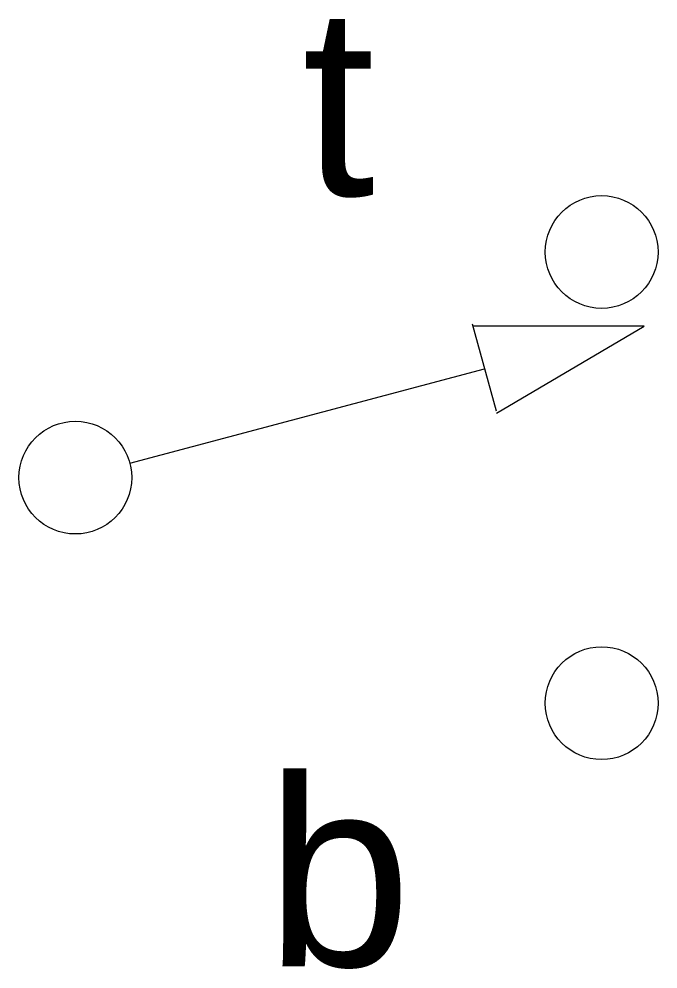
# Model space of a CAD drawing. Header units: millimetres. Extents: x -0.8 to 7.8, y -6.5 to 6.1.
import ezdxf
from ezdxf.enums import TextEntityAlignment as Align

# ---------------------------------------------------------------- set-up
doc = ezdxf.new("R2010")
doc.units = ezdxf.units.MM
doc.layers.get('0').update_dxf_attribs({"lineweight": 18, "true_color": 0xffffff})
doc.layers.add('OBJECT', color=178, linetype='Continuous', lineweight=25, true_color=0x000000)
doc.styles.add('textstyle0', font='arial.ttf')
doc.styles.add('textstyle1', font='')
doc.styles.get('textstyle1').set_extended_font_data('Arial')

msp = doc.modelspace()

# ---------------------------------------------------------------- linework, layer by layer
at = {"layer": 'OBJECT'}
for p, q in [((5.276, 2.043), (5.597, 0.887)), ((7.567, 2.013), (5.287, 2.016)), ((5.601, 0.857), (7.567, 2.013)), ((0.725, 0.193), (5.441, 1.448))]:
    msp.add_line(p, q, dxfattribs=at)
for centre in [(7, 3), (0, 0), (7, -3)]:
    msp.add_circle(centre, 0.75, dxfattribs=at)

# ---------------------------------------------------------------- texts
at = {"style": 'textstyle0'}
msp.add_attdef('t', text='', height=2.5, dxfattribs=at).set_placement((3.5, 3), align=Align.BOTTOM_CENTER)
at = {"style": 'textstyle1'}
msp.add_attdef('b', text='', height=2.5, dxfattribs=at).set_placement((3.5, -4), align=Align.TOP_CENTER)

doc.saveas('drawing.dxf')
